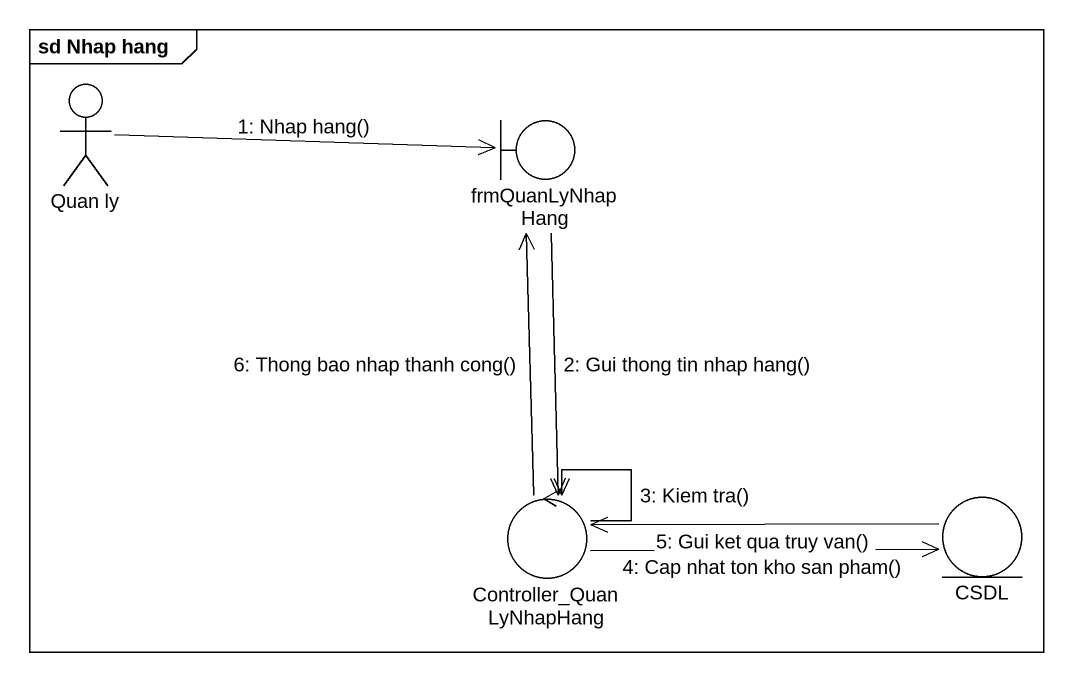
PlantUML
@startuml
mainframe sd Nhap hang
actor "Quan ly" as Quan_ly
boundary frmQuanLyNhapHang
control Controller_QuanLyNhapHang
entity CSDL
Quan_ly -right-> frmQuanLyNhapHang : 1: Nhap hang()
frmQuanLyNhapHang --> Controller_QuanLyNhapHang : 2: Gui thong tin nhap hang()
Controller_QuanLyNhapHang --> Controller_QuanLyNhapHang : 3: Kiem tra()
Controller_QuanLyNhapHang -right-> CSDL : 4: Cap nhat ton kho san pham()
CSDL -left-> Controller_QuanLyNhapHang : 5: Gui ket qua truy van()
Controller_QuanLyNhapHang -up-> frmQuanLyNhapHang : 6: Thong bao nhap thanh cong()
@enduml
